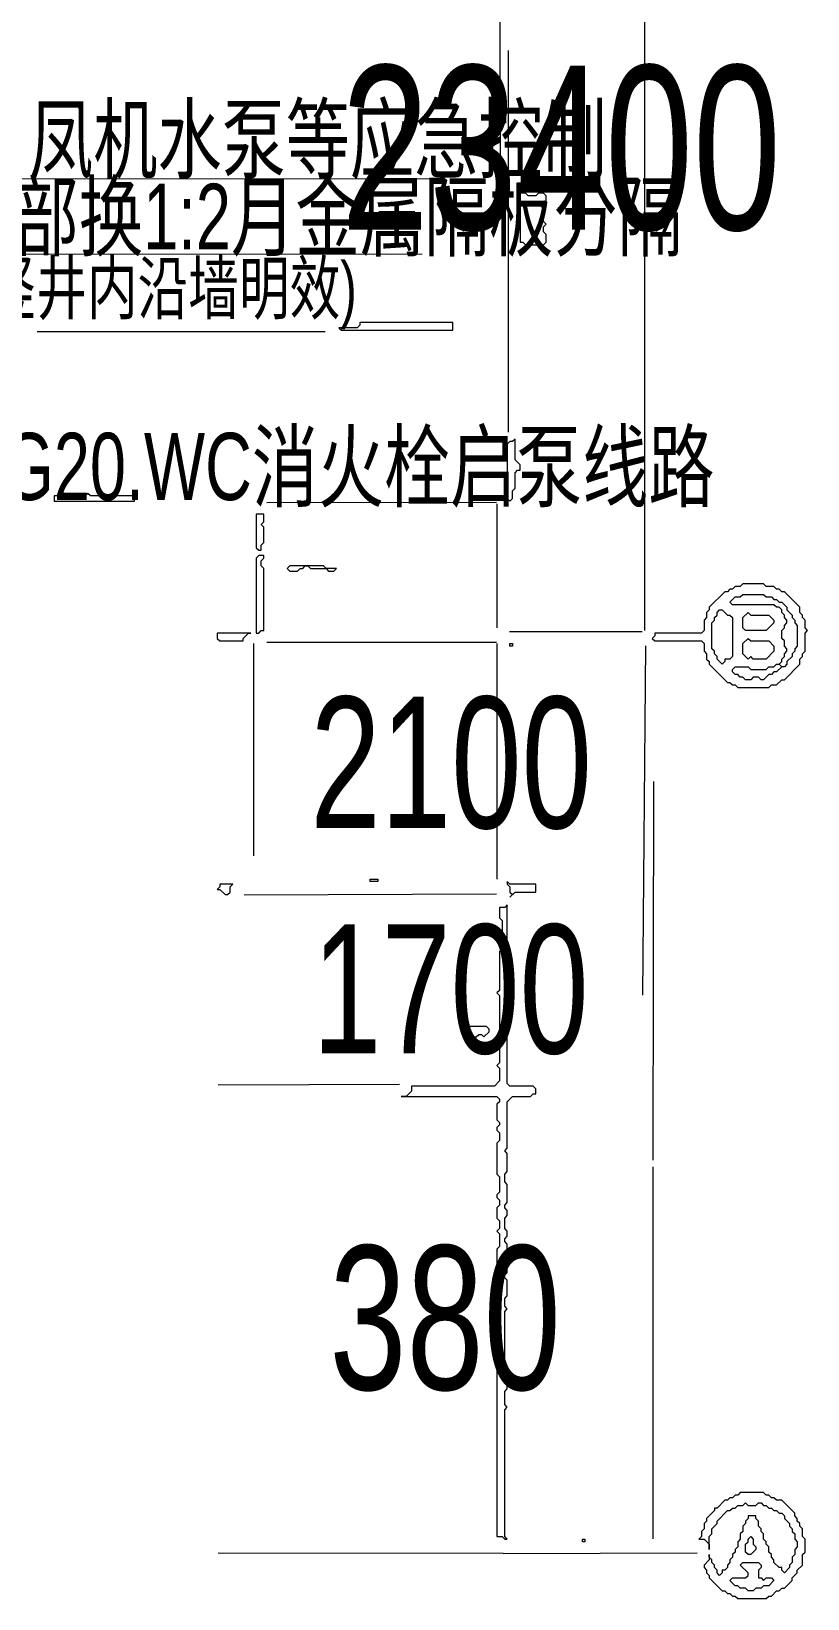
# Model space of a CAD drawing. Extents: x 20 to 3943, y 20 to 2783.
# Drawn here: x 3002 to 3302, y 998 to 1604 of the extents above; entities that cross this region are included whole.
import ezdxf

# ---------------------------------------------------------------- set-up
doc = ezdxf.new("R2010")
doc.units = 0
for name, color, linetype, lineweight in [('OCR_TEXT', 6, 'Continuous', 0), ('TRACE_CURVE', 6, 'Continuous', 0), ('TRACE_STRAIGHT', 5, 'Continuous', 0), ('TRACE_TEXT_SYMBOL', 6, 'Continuous', 0)]:
    doc.layers.add(name, color=color, linetype=linetype, lineweight=lineweight)
doc.styles.add('wqy-unicode', font='wqy-unicode.lff')

msp = doc.modelspace()

# ---------------------------------------------------------------- linework, layer by layer
at = {"layer": 'TRACE_CURVE', "color": 6}
for points in [[(3186, 1266), (3185, 1265), (3183, 1265), (3183, 1261), (3184, 1260), (3184, 1249), (3183, 1248), (3183, 1233), (3182, 1232), (3183, 1231), (3183, 1205), (3182, 1204), (3183, 1203), (3183, 1198), (3181, 1196), (3149, 1196), (3149, 1194), (3147, 1192), (3145, 1192), (3182, 1192), (3183, 1191), (3183, 1190), (3182, 1189), (3182, 1183), (3183, 1182), (3183, 1181), (3182, 1180), (3182, 1179), (3183, 1178), (3183, 1175), (3182, 1174), (3182, 1162), (3183, 1161), (3183, 1155), (3182, 1154), (3182, 1153), (3183, 1152), (3183, 1150), (3182, 1149), (3182, 1145), (3183, 1144), (3183, 1141), (3182, 1140), (3183, 1139), (3183, 1134), (3182, 1133), (3182, 1127), (3183, 1126), (3183, 1124), (3182, 1123), (3182, 1120), (3183, 1119), (3182, 1118), (3182, 1116), (3183, 1115), (3182, 1114), (3182, 1022), (3184, 1022), (3185, 1021), (3186, 1021), (3185, 1022), (3185, 1071), (3186, 1072), (3185, 1073)], [(3185, 1073), (3185, 1078), (3186, 1079), (3186, 1082), (3185, 1083), (3185, 1109), (3186, 1110), (3185, 1111), (3185, 1114), (3186, 1115), (3186, 1121), (3185, 1122), (3185, 1123), (3186, 1124), (3186, 1125), (3185, 1126), (3186, 1127), (3186, 1129), (3185, 1130), (3186, 1131), (3186, 1135), (3185, 1136), (3185, 1137), (3186, 1138), (3186, 1140), (3185, 1141), (3185, 1145), (3186, 1146), (3186, 1148), (3185, 1149), (3185, 1150), (3186, 1151), (3186, 1158), (3185, 1159), (3185, 1162), (3186, 1163), (3186, 1170), (3185, 1171), (3186, 1172), (3186, 1190), (3188, 1192), (3195, 1192), (3196, 1193), (3197, 1193), (3197, 1195), (3196, 1196), (3187, 1196), (3186, 1197), (3186, 1251), (3185, 1252), (3186, 1253), (3186, 1266)]]:
    msp.add_lwpolyline(points, dxfattribs=at)
at = {"layer": 'TRACE_STRAIGHT', "color": 5}
for p, q in [((3182.913, 1746.125), (3183.196, 1537.373)), ((3239, 1747), (3239, 1372)), ((3186.442, 1448.625), (3186.469, 1596.125)), ((2883.125, 1546.562), (3160.625, 1546.59)), ((2989.373, 1517.393), (3153.126, 1517.517)), ((3004.375, 1487.556), (3115.625, 1487.562)), ((3093.125, 1421.542), (3181.875, 1421.545)), ((3182, 1421), (3182, 1373)), ((3186.876, 1371.625), (3238.126, 1371.604)), ((3088, 1367), (3088, 1285)), ((3093.125, 1367.557), (3181.875, 1367.573)), ((3182, 1367), (3182, 1276)), ((3238.292, 1231.112), (3239.5, 1366.135)), ((3242.347, 1167.374), (3242.63, 1313.628)), ((3084.375, 1269.905), (3181.884, 1270.312)), ((3074.374, 1196.498), (3144.381, 1196.708)), ((3242.369, 1021.125), (3242.387, 1164.875)), ((3074.375, 1015.652), (3184.375, 1015.636)), ((3184.369, 1015.477), (3259.38, 1015.705))]:
    msp.add_line(p, q, dxfattribs=at)
at = {"layer": 'TRACE_TEXT_SYMBOL', "color": 6}
for points in [[(3191, 1541), (3191, 1522), (3192, 1522), (3193, 1521), (3198, 1521), (3199, 1520), (3201, 1522), (3201, 1525), (3200, 1526), (3200, 1528), (3201, 1529), (3200, 1530), (3200, 1535), (3199, 1536), (3201, 1538), (3201, 1540), (3200, 1541), (3198, 1541), (3197, 1540), (3194, 1540), (3193, 1541)], [(3129, 1491), (3129, 1490), (3128, 1489), (3121, 1489), (3122, 1488), (3165, 1488), (3165, 1491)], [(3189, 1446), (3188, 1445), (3187, 1445), (3186, 1444), (3186, 1423), (3187, 1422), (3188, 1423), (3188, 1426), (3189, 1427), (3189, 1433), (3190, 1434), (3191, 1434), (3191, 1436), (3189, 1438)], [(3024, 1425), (3023, 1424), (3011, 1424), (3011, 1422), (3042, 1422), (3042, 1424), (3025, 1424)], [(3089, 1417), (3089, 1404), (3090, 1403), (3091, 1403), (3091, 1405), (3092, 1406), (3092, 1412), (3091, 1413), (3092, 1414), (3092, 1417)], [(3090, 1401), (3089, 1400), (3089, 1371), (3090, 1371), (3091, 1372), (3092, 1372), (3092, 1396), (3091, 1397), (3091, 1399), (3092, 1400), (3092, 1401)], [(3102, 1397), (3101, 1396), (3102, 1395), (3105, 1395), (3106, 1396), (3107, 1396), (3108, 1397), (3109, 1397), (3110, 1396), (3116, 1396), (3117, 1395), (3119, 1395), (3120, 1396), (3116, 1396), (3115, 1397)], [(3277, 1390), (3276, 1389), (3274, 1389), (3273, 1388), (3272, 1388), (3271, 1387), (3270, 1387), (3264, 1381), (3264, 1380), (3263, 1379), (3263, 1377), (3262, 1376), (3262, 1372), (3261, 1371), (3243, 1371), (3243, 1370), (3242, 1369), (3243, 1368), (3261, 1368), (3262, 1367), (3262, 1364), (3263, 1363), (3263, 1361), (3264, 1360), (3264, 1359), (3271, 1352), (3272, 1352), (3273, 1351), (3274, 1351), (3275, 1350), (3287, 1350), (3288, 1351), (3290, 1351), (3292, 1353), (3293, 1353), (3299, 1359), (3299, 1361), (3300, 1362), (3300, 1363), (3301, 1364), (3301, 1371), (3302, 1372), (3301, 1373), (3301, 1376), (3300, 1377), (3300, 1378), (3299, 1379), (3299, 1381), (3293, 1387), (3292, 1387), (3291, 1388), (3290, 1388), (3289, 1389), (3286, 1389), (3285, 1390)], [(3276, 1385), (3277, 1386), (3285, 1386), (3286, 1385), (3288, 1385), (3289, 1384), (3290, 1384), (3291, 1383), (3292, 1383), (3294, 1381), (3294, 1380), (3296, 1378), (3296, 1377), (3297, 1376), (3297, 1375), (3298, 1374), (3298, 1366), (3297, 1365), (3297, 1364), (3296, 1363), (3296, 1362), (3294, 1360), (3294, 1359), (3293, 1358), (3292, 1358), (3291, 1359), (3292, 1360), (3292, 1361), (3293, 1362), (3293, 1363), (3294, 1364), (3294, 1365), (3293, 1366), (3293, 1368), (3292, 1369), (3292, 1372), (3293, 1373), (3293, 1374), (3294, 1375), (3294, 1376), (3293, 1377), (3293, 1378), (3292, 1379), (3292, 1380), (3291, 1381), (3290, 1381), (3289, 1382), (3273, 1382), (3272, 1383), (3274, 1385)], [(3267, 1379), (3268, 1380), (3269, 1380), (3271, 1378), (3272, 1378), (3273, 1377), (3273, 1362), (3272, 1361), (3270, 1361), (3270, 1360), (3269, 1359), (3267, 1361), (3267, 1362), (3266, 1363), (3266, 1364), (3265, 1365), (3265, 1375), (3266, 1376), (3266, 1377), (3267, 1378)], [(3279, 1379), (3280, 1378), (3287, 1378), (3289, 1376), (3289, 1375), (3286, 1372), (3278, 1372), (3277, 1373), (3277, 1377)], [(3074, 1371), (3074, 1369), (3075, 1368), (3084, 1368), (3084, 1369), (3086, 1371), (3087, 1371)], [(3279, 1369), (3280, 1368), (3287, 1368), (3289, 1366), (3289, 1364), (3286, 1361), (3281, 1361), (3280, 1362), (3279, 1361), (3277, 1363), (3277, 1367)], [(3187, 1367), (3188, 1367), (3188, 1366), (3187, 1366)], [(3289, 1358), (3290, 1359), (3291, 1359), (3292, 1358), (3290, 1356), (3289, 1356), (3288, 1355), (3287, 1355), (3285, 1353), (3284, 1353), (3283, 1354), (3281, 1354), (3280, 1353), (3278, 1353), (3277, 1354), (3276, 1354), (3275, 1355), (3274, 1355), (3273, 1356), (3273, 1357), (3274, 1358), (3279, 1358), (3280, 1357), (3286, 1357), (3287, 1358)], [(3075, 1274), (3075, 1273), (3074, 1272), (3075, 1272), (3077, 1270), (3078, 1270), (3079, 1271), (3079, 1273), (3080, 1274)], [(3133, 1276), (3136, 1276), (3136, 1275), (3133, 1275)], [(3186, 1275), (3186, 1274), (3187, 1273), (3187, 1271), (3188, 1270), (3187, 1269), (3189, 1271), (3197, 1271), (3197, 1274), (3187, 1274)], [(3171, 1219), (3171, 1216), (3172, 1215), (3174, 1215), (3175, 1216), (3176, 1216), (3177, 1215), (3179, 1217), (3179, 1218), (3178, 1219)], [(3215, 1021), (3216, 1021), (3216, 1020), (3215, 1020)], [(3279, 1021), (3280, 1022), (3281, 1021), (3281, 1019), (3282, 1018), (3282, 1017), (3280, 1015), (3279, 1015), (3278, 1016), (3278, 1019), (3279, 1020)], [(3276, 1011), (3277, 1012), (3283, 1012), (3284, 1011), (3284, 1010), (3283, 1009), (3283, 1006), (3284, 1006), (3285, 1005), (3286, 1006), (3288, 1006), (3289, 1005), (3287, 1003), (3285, 1003), (3284, 1002), (3282, 1002), (3281, 1001), (3279, 1001), (3278, 1002), (3276, 1002), (3275, 1003), (3274, 1003), (3272, 1005), (3273, 1006), (3278, 1006), (3279, 1007), (3279, 1008)]]:
    msp.add_lwpolyline(points, close=True, dxfattribs=at)
for points in [[(3276, 1039), (3275, 1038), (3274, 1038), (3273, 1037), (3272, 1037), (3271, 1036), (3270, 1036), (3267, 1033), (3266, 1033), (3266, 1032), (3263, 1029), (3263, 1028), (3262, 1027), (3262, 1025), (3261, 1024), (3261, 1022), (3260, 1021), (3262, 1021), (3264, 1019), (3264, 1017), (3264, 1022), (3265, 1023), (3265, 1025), (3267, 1027), (3267, 1028), (3271, 1032), (3272, 1032), (3273, 1033), (3274, 1033), (3275, 1034), (3277, 1034), (3278, 1035), (3279, 1034), (3282, 1034), (3283, 1035), (3284, 1035), (3285, 1034), (3286, 1034), (3287, 1033), (3288, 1033), (3289, 1032), (3290, 1032), (3291, 1031), (3292, 1031), (3293, 1030), (3293, 1029), (3295, 1027), (3295, 1026), (3296, 1025), (3296, 1024), (3297, 1023), (3297, 1021), (3298, 1020), (3298, 1018), (3297, 1017), (3297, 1015), (3296, 1014), (3296, 1012), (3295, 1011), (3295, 1010), (3293, 1008), (3292, 1009), (3292, 1010), (3291, 1010)], [(3288, 999), (3290, 1001), (3291, 1001), (3292, 1002), (3293, 1002), (3296, 1005), (3296, 1006), (3298, 1008), (3298, 1009), (3300, 1011), (3300, 1015), (3301, 1016), (3301, 1021), (3300, 1022), (3300, 1025), (3299, 1026), (3299, 1027), (3298, 1028), (3298, 1029), (3297, 1030), (3297, 1031), (3292, 1036), (3290, 1036), (3289, 1037), (3288, 1037), (3287, 1038), (3286, 1038), (3285, 1039), (3276, 1039)], [(3291, 1010), (3289, 1012), (3289, 1013), (3288, 1014), (3288, 1015), (3287, 1016), (3287, 1018), (3286, 1019), (3286, 1020), (3285, 1021), (3285, 1023), (3284, 1024), (3284, 1025), (3283, 1026), (3283, 1028), (3282, 1029), (3282, 1030), (3279, 1030), (3279, 1029), (3278, 1028), (3278, 1027), (3277, 1026), (3277, 1024), (3276, 1023), (3276, 1021), (3275, 1020), (3275, 1018), (3274, 1017), (3274, 1016), (3273, 1015), (3273, 1014), (3272, 1013), (3272, 1012), (3271, 1011), (3271, 1010), (3270, 1009), (3269, 1009), (3269, 1008), (3268, 1007), (3267, 1008), (3267, 1009), (3266, 1010), (3266, 1011), (3265, 1012), (3265, 1013), (3264, 1014), (3264, 1015), (3264, 1013), (3262, 1011), (3262, 1010), (3263, 1009), (3263, 1008), (3264, 1007), (3264, 1006), (3269, 1001), (3270, 1001), (3271, 1000), (3272, 1000), (3273, 999), (3274, 999), (3275, 998), (3286, 998), (3287, 999), (3288, 999)]]:
    msp.add_lwpolyline(points, dxfattribs=at)

# ---------------------------------------------------------------- texts
at = {"layer": 'OCR_TEXT', "color": 6, "style": 'wqy-unicode', "width": 0.72}
for s, height, p in [('23400', 63.449, (3121.834, 1526.846)), ('100x100防火线槽，凤机水泵等应急控制', 25.23364, (2784.21, 1549.262)), ('400x100防火线槽，内部换1:2月金属隔板分隔', 25.3413, (2752.658, 1519.28)), ('详见系统图竖井内沿墙明效)', 19.93437, (2886.572, 1494.408)), ('NH-BV-4x2.5-G20.WC消火栓启泵线路', 25.98425, (2835.733, 1422.407)), ('2100', 50.7592, (3109.97, 1295.677)), ('1700', 49.7831, (3110.776, 1208.664)), ('380', 55.6399, (3117.289, 1078.742))]:
    msp.add_text(s, height=height, dxfattribs=at).set_placement(p)

doc.saveas('drawing.dxf')
